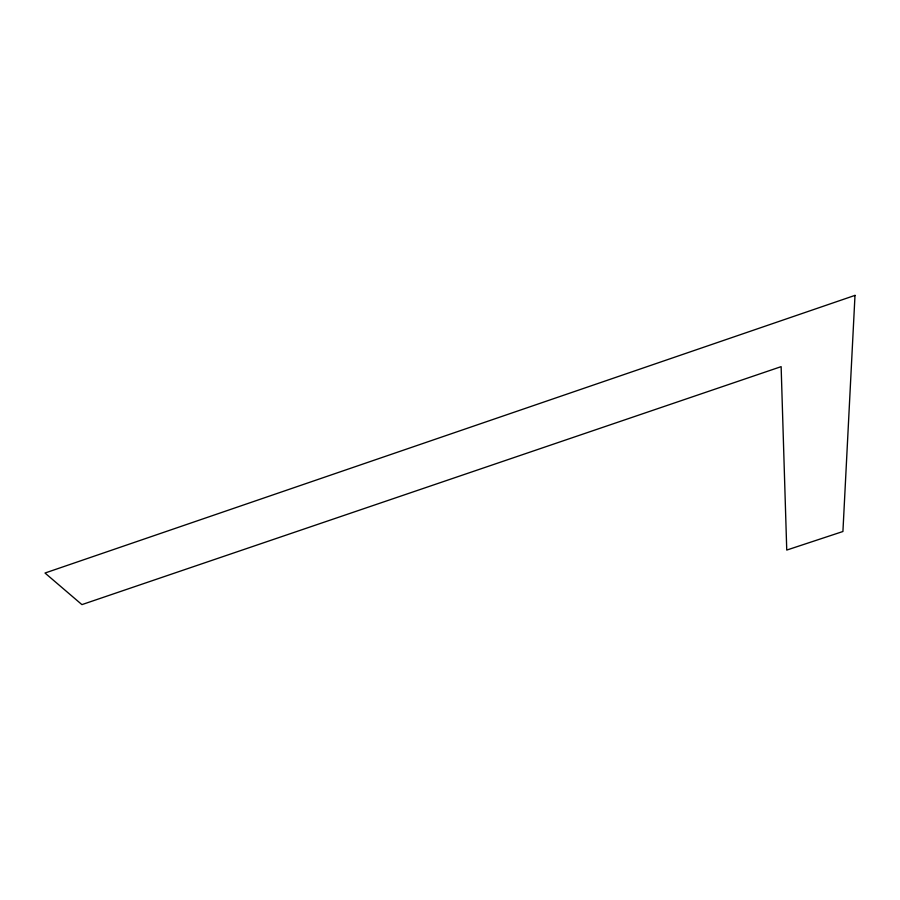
<?xml version="1.0" encoding="UTF-8"?>
<svg xmlns="http://www.w3.org/2000/svg" width="900" height="900" viewBox="0 0 900 900"><rect width="100%" height="100%" fill="white"/><g stroke="black" fill="none" stroke-linecap="round" stroke-linejoin="round"><path stroke-width="1.35" d="M855 295.38L842.918 531.506L786.746 550.069L781.133 366.649L81.922 604.62L45 573.03L855 295.38"/></g></svg>
